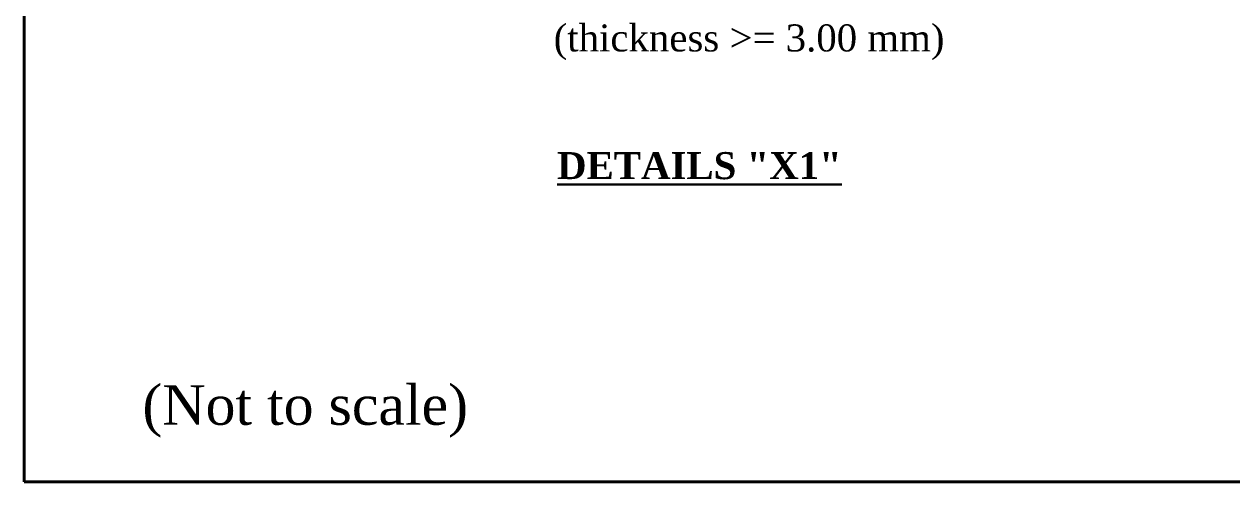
# Model space of a CAD drawing. Header units: metres. Extents: x -2434 to 11656, y -15288 to 8109.
# Drawn here: x -355.23 to -309.12, y -8353.94 to -8336.46 of the extents above; entities that cross this region are included whole.
import ezdxf

# ---------------------------------------------------------------- set-up
doc = ezdxf.new("R2010")
doc.units = ezdxf.units.M
doc.layers.add('LINE', color=7, linetype='Continuous')
doc.styles.add('liza', font='times.ttf', dxfattribs={"height": 2})
doc.styles.get("Standard").update_dxf_attribs({"font": 'times.ttf'})

msp = doc.modelspace()

# ---------------------------------------------------------------- linework, layer by layer
at = {"layer": 'LINE', "color": 7, "lineweight": 40, "ltscale": 0.5}
msp.add_lwpolyline([(-355.225663, -8353.943583), (-355.225663, -8258.345734), (-219.053637, -8258.345734), (-219.053637, -8353.943583), (-355.225663, -8353.943583)], close=True, dxfattribs=at)

# ---------------------------------------------------------------- texts
at = {"color": 7, "lineweight": 30, "ltscale": 0.18, "insert": (-334.878724, -8341.350088), "char_height": 1.03193343, "width": 50.86352427, "attachment_point": 1}
msp.add_mtext('{\\fTimes New Roman|b1|i0|c0|p18;\\LDETAILS "X1"}', dxfattribs=at)
at = {"color": 0, "linetype": 'Continuous', "lineweight": -3, "insert": (-350.710626, -8350.251381), "char_height": 1.51254019, "width": 12.57022317, "attachment_point": 1, "style": 'liza'}
msp.add_mtext('(Not to scale)\\P', dxfattribs=at)
at = {"layer": 'LINE', "color": 7, "lineweight": 13, "ltscale": 0.5, "insert": (-335.39763, -8334.753287), "char_height": 1.03193343, "width": 39.65808448, "attachment_point": 1}
msp.add_mtext('{\\fTimes New Roman|b0|i0|c0|p18; Geo-textile filter\\P (thickness >= 3.00 mm)}', dxfattribs=at)

doc.saveas('drawing.dxf')
